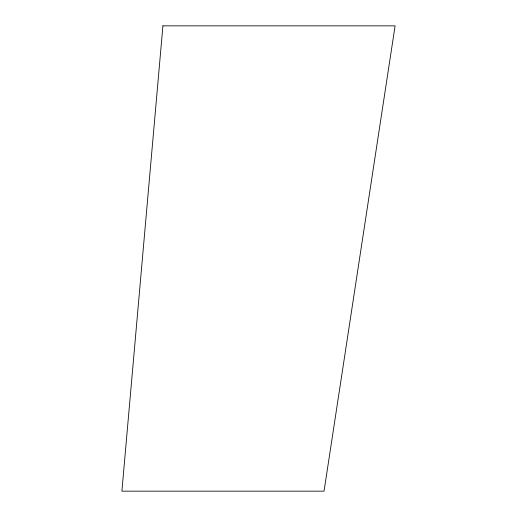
<?xml version="1.0" encoding="UTF-8"?>
<svg xmlns="http://www.w3.org/2000/svg" width="517" height="517" viewBox="0 0 517 517"><rect width="100%" height="100%" fill="white"/><g stroke="black" fill="none" stroke-linecap="round" stroke-linejoin="round"><path stroke-width="0.78" d="M162.92 25.85L121.902 491.15L324.049 491.15L395.098 25.85L162.92 25.85"/></g></svg>
